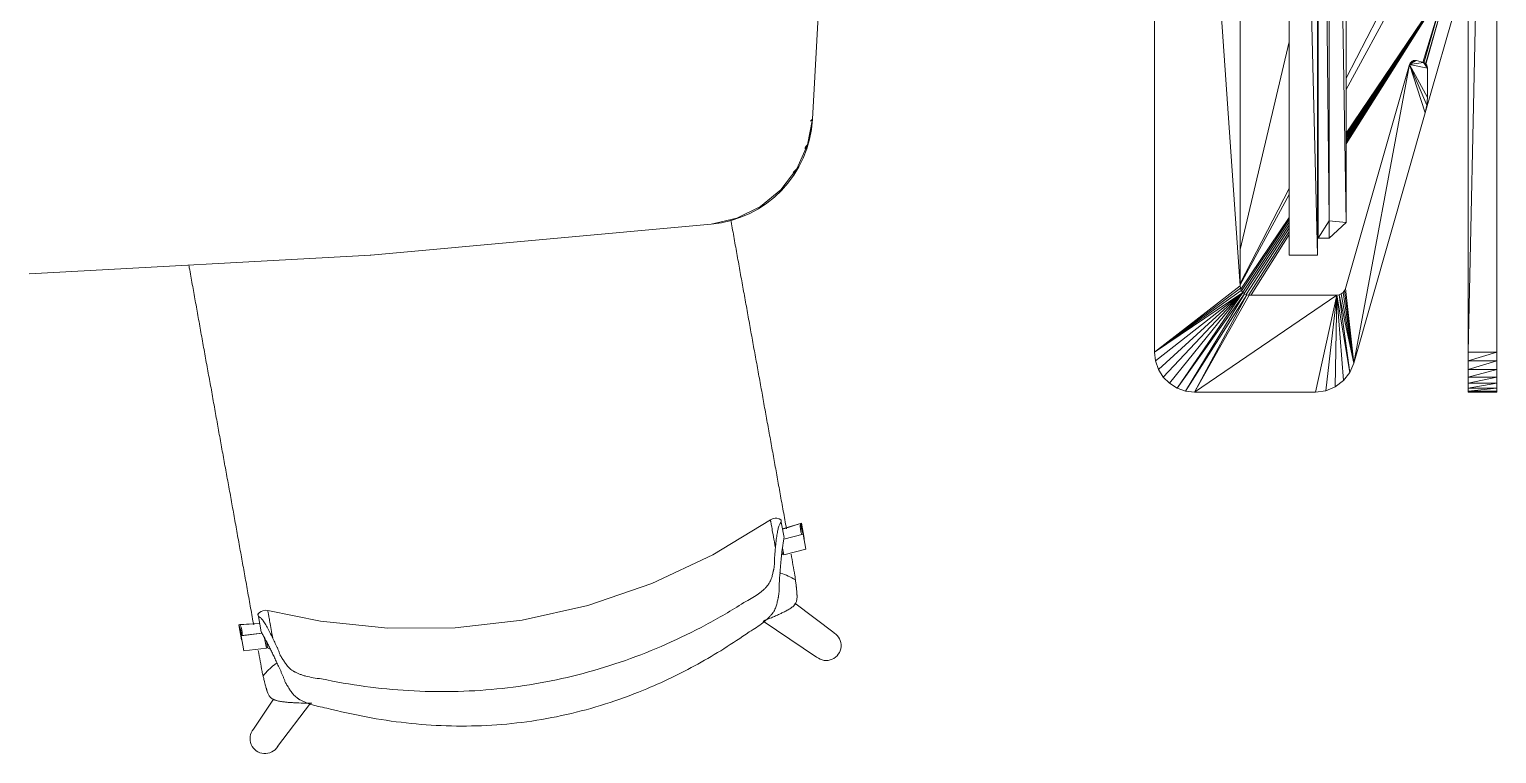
# Model space of a CAD drawing. Header units: millimetres. Extents: x 90978 to 295199, y -4084 to 97293.
# Drawn here: x 170681 to 171967, y 23430 to 24065 of the extents above; entities that cross this region are included whole.
import ezdxf

# ---------------------------------------------------------------- set-up
doc = ezdxf.new("R2010")
doc.units = ezdxf.units.MM
doc.header["$MEASUREMENT"] = 0
doc.layers.get('0').update_dxf_attribs({"linetype": 'CONTINUOUS'})
for name, color, linetype, lineweight in [('A-DETL-THIN', 8, 'CONTINUOUS', 9), ('G-IMPT', 8, 'CONTINUOUS', 9), ('I-FURN', 8, 'CONTINUOUS', 9)]:
    doc.layers.add(name, color=color, linetype=linetype, lineweight=lineweight)

# ---------------------------------------------------------------- blocks, each defined once
blk = doc.blocks.new('Synergy Type 3 - Desk Type 3_dwg_Family - 580997-310579-_3D_-768211-Level 0')
at = {"layer": 'G-IMPT'}
for p, q in [((-755.6, 840.8), (-739.2, 541.4)), ((-739.2, 541.4), (-739.2, 542.1)), ((-711.9, 242.9), (-739.2, 541.4)), ((-706.7, 220.4), (-711.9, 242.9)), ((-696.5, 199.7), (-706.7, 220.4)), ((-681.9, 181.8), (-696.5, 199.7)), ((-694.9, 198), (-696.5, 199.7)), ((-663.6, 167.8), (-681.9, 181.8)), ((-663.6, 167.8), (-666.8, 171)), ((-642.5, 158.4), (-663.6, 167.8)), ((-642.5, 158.4), (-645.7, 160.9)), ((-642.5, 158.4), (-644.5, 160.3)), ((-642.5, 158.4), (-643.8, 160.1)), ((-642.5, 158.4), (-619.8, 154.1)), ((-619.8, 154.1), (-621.7, 155.9)), ((-619.8, 154.1), (-435.6, 143.9))]:
    blk.add_line(p, q, dxfattribs=at)
blk = doc.blocks.new('Synergy Type 3 - Desk Type 3_dwg_Family - 607669-310583-_3D_-768213-Level 0')
at = {"layer": 'G-IMPT'}
for p, q in [((-532.4, -394.7), (-572.8, -383.2)), ((-532.4, -394.7), (-572.5, -383)), ((-531.9, -392.8), (-570.8, -381.7))]:
    blk.add_line(p, q, dxfattribs=at)
blk = doc.blocks.new('Synergy Type 3 - Desk Type 3_dwg_Family - 609077-310585-_3D_-768214-Level 0')
at = {"layer": 'G-IMPT'}
blk.add_line((-502.5, -415.1), (-614.5, -383.1), dxfattribs=at)
blk = doc.blocks.new('Synergy Type 3 - Desk Type 3_dwg_Family - 641585-310597-_3D_-768220-Level 0')
at = {"layer": 'G-IMPT'}
for p, q in [((240.9, -263.7), (-739.1, -263.7)), ((-739.1, -263.7), (-739.1, -288.7)), ((240.9, -263.7), (-739.1, -288.7)), ((-739.1, -288.7), (240.9, -288.7)), ((-289.1, -288.7), (-724.1, -288.7)), ((-210.8, -288.7), (-724.1, -288.7)), ((-724.1, -289.3), (-724.1, -288.7)), ((-724.1, -289.3), (225.9, -288.7)), ((-724.1, -298.7), (-724.1, -289.3)), ((-709.1, -298.7), (-724.1, -289.3)), ((225.9, -289.3), (-724.1, -289.3)), ((225.9, -289.3), (-709.1, -298.7)), ((-710.5, -313.7), (-724.1, -298.7)), ((-709.1, -298.7), (-724.1, -298.7)), ((210.9, -298.7), (-710.5, -313.7)), ((-710.5, -313.7), (-709.1, -298.7)), ((210.9, -298.7), (-709.1, -298.7)), ((-482.1, -313.7), (-710.5, -313.7))]:
    blk.add_line(p, q, dxfattribs=at)
blk = doc.blocks.new('Synergy Type 3 - Desk Type 3_dwg_Family - 678409-310601-_3D_-768222-Level 0')
at = {"layer": 'G-IMPT'}
for p, q in [((-845.9, -153.3), (-851.4, -158.9)), ((-839.2, -149.2), (-845.9, -153.3)), ((-845.9, -153.3), (-771.7, -223.1)), ((-831.8, -146.6), (-839.2, -149.2)), ((-839.2, -149.2), (-771.7, -223.1)), ((-824.1, -145.7), (-831.8, -146.6)), ((-831.8, -146.6), (-771.7, -223.1)), ((325.9, -145.7), (-824.1, -145.7)), ((-824.1, -145.7), (-771.7, -223.1)), ((-824.1, -145.7), (-770.1, -221.8)), ((-824.1, -145.7), (-768.1, -221)), ((-824.1, -145.7), (-766.1, -220.7)), ((325.9, -145.7), (-766.1, -220.7)), ((-855.6, -165.5), (-858.2, -172.9)), ((-851.4, -158.9), (-855.6, -165.5)), ((-855.6, -165.5), (-773, -224.7)), ((-855.6, -165.5), (-771.7, -223.1)), ((-851.4, -158.9), (-771.7, -223.1)), ((-858.2, -172.9), (-859.1, -180.7)), ((-858.2, -172.9), (-773.8, -226.6)), ((-858.2, -172.9), (-773, -224.7)), ((-859.1, -180.7), (-859.1, -286.9)), ((-859.1, -180.7), (-774.1, -305.5)), ((-859.1, -180.7), (-773.8, -226.6)), ((-859.1, -180.7), (-774.1, -228.7)), ((-773.8, -226.6), (-774.1, -228.7)), ((-774.1, -305.5), (-774.1, -228.7)), ((-773.8, -226.6), (-773, -224.7)), ((-773.8, -226.7), (-773.8, -226.6)), ((-773, -224.7), (-771.7, -223.1)), ((-771.7, -223.1), (-770.1, -221.8)), ((-770.1, -221.8), (-768.1, -221)), ((-768.1, -221), (-766.1, -220.7)), ((-766.1, -220.7), (267.9, -220.7)), ((-857.9, -295.8), (-859.1, -286.9)), ((-774.1, -305.5), (-859.1, -286.9)), ((-854.5, -304.2), (-857.9, -295.8)), ((-774.1, -305.5), (-857.9, -295.8)), ((-849, -311.4), (-854.5, -304.2)), ((-774.1, -305.5), (-854.5, -304.2)), ((-774.1, -305.5), (-849, -311.4)), ((-774.1, -305.5), (-842, -316.9)), ((-773.8, -307.6), (-842, -316.9)), ((-773.8, -307.6), (-833.7, -320.5)), ((-773.8, -307.6), (-774.1, -305.5)), ((-773, -309.5), (-773.8, -307.6)), ((-849, -311.4), (-842, -316.9)), ((-842, -316.9), (-833.7, -320.5)), ((-773, -309.5), (-833.7, -320.5)), ((-771.8, -311.1), (-833.7, -320.5)), ((-770.1, -312.4), (-833.7, -320.5)), ((-768.3, -313.2), (-833.7, -320.5)), ((-614.5, -383.1), (-833.7, -320.5)), ((-572.1, -369.2), (-833.7, -320.5)), ((-771.8, -311.1), (-773, -309.5)), ((-770.1, -312.4), (-771.8, -311.1)), ((-770.1, -312.4), (-768.3, -313.2)), ((-572.1, -369.2), (-768.3, -313.2)), ((-614.5, -383.1), (-572.1, -369.2)), ((-607.7, -384.6), (-572.1, -369.2)), ((-600.8, -385), (-572.1, -369.2)), ((-575.2, -385), (-572.1, -369.2)), ((-570.9, -369.8), (-572.1, -369.2)), ((-570.4, -381.4), (-572.1, -369.2)), ((-568.6, -375.4), (-572.1, -369.2)), ((-569.9, -370.6), (-570.9, -369.8)), ((-569.9, -370.6), (-570.9, -369.8)), ((-568.5, -374.1), (-570.9, -369.8)), ((-568.6, -375.4), (-570.9, -369.8)), ((-568.5, -374.1), (-570.9, -369.8)), ((-568.6, -372.8), (-570.9, -369.8)), ((-568.6, -372.8), (-570.9, -369.8)), ((-569.9, -370.6), (-570.9, -369.8)), ((-569.1, -371.6), (-569.9, -370.6)), ((-569.1, -371.6), (-569.9, -370.6)), ((-568.6, -372.8), (-569.9, -370.6)), ((-568.6, -372.8), (-569.9, -370.6)), ((-569.1, -371.6), (-569.9, -370.6)), ((-568.6, -372.8), (-569.1, -371.6)), ((-568.6, -372.8), (-569.1, -371.6)), ((-568.6, -372.8), (-569.1, -371.6)), ((-568.5, -374.1), (-568.6, -372.8)), ((-568.5, -374.1), (-568.6, -372.8)), ((-568.5, -374.1), (-568.6, -372.8)), ((-607.7, -384.6), (-614.5, -383.1)), ((-607.7, -384.6), (-600.8, -385)), ((-600.8, -385), (-575.2, -385)), ((-570.4, -381.4), (-575.2, -385)), ((-573.9, -384.9), (-575.2, -385)), ((-573.9, -384.9), (-575.2, -385)), ((-573.9, -384.9), (-575.2, -385)), ((-570.4, -381.4), (-573.9, -384.9)), ((-570.4, -381.4), (-573.9, -384.9)), ((-572.7, -384.4), (-573.9, -384.9)), ((-572.7, -384.4), (-573.9, -384.9)), ((-572.7, -384.4), (-573.9, -384.9)), ((-570.4, -381.4), (-572.7, -384.4)), ((-570.4, -381.4), (-572.7, -384.4)), ((-570.9, -382.6), (-572.7, -384.4)), ((-570.9, -382.6), (-572.7, -384.4)), ((-571.7, -383.6), (-572.7, -384.4)), ((-571.7, -383.6), (-572.7, -384.4)), ((-571.7, -383.6), (-572.7, -384.4)), ((-570.9, -382.6), (-571.7, -383.6)), ((-570.9, -382.6), (-571.7, -383.6)), ((-570.9, -382.6), (-571.7, -383.6)), ((-570.9, -382.6), (-570.4, -381.4)), ((-570.4, -381.4), (-570.9, -382.6)), ((-570.9, -382.6), (-570.4, -381.4)), ((-570.4, -381.4), (-568.6, -375.4)), ((-568.5, -374.1), (-568.6, -375.4)), ((-568.6, -375.4), (-568.5, -374.1)), ((-568.5, -374.1), (-568.6, -375.4))]:
    blk.add_line(p, q, dxfattribs=at)
blk = doc.blocks.new('Synergy Type 3 - Desk Type 3_dwg_Family - 680513-310603-_3D_-768223-Level 0')
at = {"layer": 'G-IMPT'}
for p, q in [((-718.3, -263.7), (-773.8, -228.3)), ((-720.9, -263.7), (-773.8, -230.4)), ((-715.5, -263.7), (-773.6, -226.2)), ((-712.8, -263.7), (-772.8, -224.4)), ((-710.2, -263.7), (-771.6, -223)), ((-708, -263.7), (-770.3, -222)), ((-706.2, -263.7), (-768.9, -221.3)), ((-686, -263.7), (-765.1, -220.7)), ((-680.6, -263.7), (-763.9, -220.7)), ((-552.3, -263.7), (-734.1, -220.7)), ((-502.1, -401.7), (-641.6, -313.7)), ((-502.1, -401.7), (-640, -313.7)), ((-502.1, -401.7), (-638.2, -313.7)), ((-502.1, -401.7), (-636.4, -313.7)), ((-502.1, -401.7), (-634.8, -313.7)), ((-502.1, -401.7), (-633.4, -313.7)), ((-502.1, -401.7), (-632.2, -313.7)), ((-502.1, -363.7), (-594, -313.7)), ((-487.1, -363.7), (-583.9, -313.7)), ((-502.1, -401.7), (-570.3, -381.1))]:
    blk.add_line(p, q, dxfattribs=at)
blk = doc.blocks.new('Synergy Type 3 - Desk Type 3_dwg_Family - 687609-310611-_3D_-768227-Level 0')
at = {"layer": 'G-IMPT'}
for p, q in [((-859.1, -445.7), (-859.1, -420.7)), ((-858.2, -420.7), (-859.1, -420.7)), ((-858.2, -445.7), (-859.1, -420.7)), ((-855.6, -420.7), (-858.2, -420.7)), ((-858.2, -445.7), (-858.2, -420.7)), ((-855.6, -445.7), (-858.2, -420.7)), ((-855.6, -420.7), (-851.4, -420.7)), ((-855.6, -445.7), (-855.6, -420.7)), ((-851.4, -445.7), (-855.6, -420.7)), ((-845.9, -420.7), (-851.4, -420.7)), ((-851.4, -445.7), (-851.4, -420.7)), ((-845.9, -445.7), (-851.4, -420.7)), ((-839.2, -420.7), (-845.9, -420.7)), ((-839.2, -445.7), (-845.9, -420.7)), ((-845.9, -445.7), (-845.9, -420.7)), ((-839.2, -420.7), (-831.8, -420.7)), ((-831.8, -445.7), (-839.2, -420.7)), ((-839.2, -445.7), (-839.2, -420.7)), ((-831.8, -420.7), (-824.1, -420.7)), ((-831.8, -445.7), (-831.8, -420.7)), ((-824.1, -445.7), (-831.8, -420.7)), ((325.9, -420.7), (-824.1, -420.7)), ((-824.1, -445.7), (-824.1, -420.7)), ((325.9, -445.7), (-824.1, -420.7)), ((-859.1, -445.7), (-858.2, -445.7)), ((-858.2, -445.7), (-855.6, -445.7)), ((-855.6, -445.7), (-851.4, -445.7)), ((-851.4, -445.7), (-845.9, -445.7)), ((-839.2, -445.7), (-845.9, -445.7)), ((-831.8, -445.7), (-839.2, -445.7)), ((-831.8, -445.7), (-824.1, -445.7)), ((-824.1, -445.7), (325.9, -445.7))]:
    blk.add_line(p, q, dxfattribs=at)

msp = doc.modelspace()

# ---------------------------------------------------------------- linework, layer by layer
at = {"layer": 'A-DETL-THIN'}
for p, q in [((171367.5, 23986.2), (171375.3, 24130)), ((170980.2, 23866.9), (171278.7, 23894.2)), ((170680.8, 23850.5), (170980.2, 23866.9))]:
    msp.add_line(p, q, dxfattribs=at)
msp.add_arc((171269.9, 23991.5), 97.7, 275.1529, 356.901, dxfattribs=at)
at = {"layer": 'I-FURN'}
for p, q in [((171330.5, 23635.1), (171280, 23604.4)), ((171332.5, 23636), (171330.5, 23635.1)), ((171334.7, 23636.4), (171332.5, 23636)), ((171336.2, 23636.4), (171334.7, 23636.4)), ((171338.1, 23636), (171336.2, 23636.4)), ((171339.8, 23635.2), (171338.1, 23636)), ((171340.1, 23633.1), (171342.6, 23619.7)), ((171356.9, 23631.9), (171341.2, 23627.1)), ((171357.8, 23632.1), (171341.3, 23627)), ((171342.3, 23618.2), (171359.2, 23622.5)), ((171360.2, 23619), (171357.8, 23632.1)), ((171359.2, 23622.5), (171361.6, 23609.3)), ((171341.3, 23604.3), (171340.7, 23607.2)), ((171342.2, 23604.5), (171341.2, 23610.3)), ((171361.6, 23609.3), (171342.2, 23604.5)), ((171280, 23604.4), (171226.5, 23579.3)), ((171226.5, 23579.3), (171170.6, 23560.1)), ((170884.1, 23554.8), (170885.5, 23555.4)), ((170885.5, 23555.4), (170887.7, 23555.8)), ((170887.7, 23555.8), (170889.9, 23555.6)), ((170936.2, 23546.2), (170889.9, 23555.6)), ((171170.6, 23560.1), (171112.9, 23547.1)), ((171386.3, 23536.1), (171352.1, 23562)), ((170882.7, 23544.1), (170864.5, 23543.1)), ((170864.5, 23543.1), (170866.8, 23529.9)), ((170882.7, 23544.3), (170865.4, 23543.2)), ((170881.2, 23552.4), (170882.5, 23553.8)), ((170881.6, 23550.4), (170884, 23537)), ((170882.5, 23553.8), (170884.1, 23554.8)), ((170995, 23540.1), (170936.2, 23546.2)), ((171112.9, 23547.1), (171054.2, 23540.4)), ((171324.1, 23546.4), (171371.1, 23514.8)), ((170866.5, 23533.5), (170884.8, 23535.6)), ((170868.9, 23520.4), (170866.5, 23533.5)), ((170867.4, 23533.7), (170884.7, 23535.7)), ((170887.1, 23531.3), (170888.7, 23522.6)), ((171054.2, 23540.4), (170995, 23540.1)), ((170888.7, 23522.6), (170868.9, 23520.4)), ((170888.6, 23528.6), (170889.6, 23522.8)), ((170895, 23477.9), (170877.3, 23451.6)), ((170898.5, 23436.4), (170927.3, 23474.3))]:
    msp.add_line(p, q, dxfattribs=at)
for centre, start, end in [((171379.4, 23524.9), 230.6436, 58.2599), ((170887.4, 23443.3), 140.6202, 328.2364)]:
    msp.add_arc(centre, 13.1, start, end, dxfattribs=at)
for centre, start_param, end_param in [((171374, 23629.5), 5.960696, 6.540192), ((171375, 23629.7), 5.960696, 6.540192), ((171377.3, 23616.6), 5.960696, 6.044337), ((170849.2, 23534.8), 2.884586, 3.464082), ((170850.1, 23535), 2.884586, 3.464082), ((170851.6, 23521.7), 3.380441, 3.464082)]:
    msp.add_ellipse(centre, major_axis=(-17.1, -3.1), ratio=0.978487, start_param=start_param, end_param=end_param, dxfattribs=at)
for points, knots in [([(171295.8, 23898.1), (171295.9, 23897.5), (171296.4, 23894.5), (171297.4, 23889), (171298.8, 23881.5), (171300.1, 23874), (171301.9, 23864.1), (171304.1, 23851.8), (171306.3, 23839.6), (171308.1, 23829.7), (171309.5, 23822.2), (171310.8, 23814.7), (171312.6, 23804.7), (171314.8, 23792.4), (171317.5, 23777.7), (171320.2, 23762.8), (171322.9, 23747.9), (171325.5, 23733.2), (171327.7, 23721), (171329.5, 23711.1), (171330.9, 23703.6), (171332.2, 23696.2), (171334, 23686.4), (171336.1, 23674.4), (171338.3, 23662.2), (171340.1, 23652.3), (171341.5, 23644.6), (171342.9, 23637), (171343.9, 23631.2), (171344.5, 23628), (171344.6, 23627.3)], [-0.7541885, -0.7541885, -0.7541885, -0.7541885, -0.75, -0.7321429, -0.7142857, -0.6964286, -0.6785714, -0.6428571, -0.6071429, -0.5892857, -0.5714286, -0.5535714, -0.5357143, -0.5, -0.4642857, -0.4285714, -0.3928571, -0.3571429, -0.3214286, -0.3035714, -0.2857143, -0.2678571, -0.25, -0.2142857, -0.1785714, -0.1607143, -0.1428571, -0.125, -0.1071429, -0.1022726, -0.1022726, -0.1022726, -0.1022726]), ([(170877.5, 23543.1), (170877.4, 23543.6), (170876.4, 23549), (170874.5, 23559.6), (170871.8, 23574.8), (170869.1, 23589.6), (170866.9, 23601.9), (170865.1, 23611.8), (170863.7, 23619.4), (170862.4, 23626.9), (170860.6, 23636.9), (170858.4, 23649.1), (170856.2, 23661.4), (170854.4, 23671.2), (170853, 23678.7), (170851.7, 23686.1), (170849.9, 23695.9), (170847.7, 23708), (170845.5, 23720.2), (170843.8, 23730.1), (170842.4, 23737.6), (170841.1, 23745.1), (170839.3, 23755.1), (170837, 23767.4), (170834.3, 23782.3), (170831.6, 23797.4), (170828.9, 23812.4), (170826.3, 23827), (170823.7, 23841.4), (170821.8, 23851.8), (170820.8, 23857.4), (170820.7, 23858.1)], [-0.896036, -0.896036, -0.896036, -0.896036, -0.8928571, -0.8571429, -0.8214286, -0.7857143, -0.75, -0.7321429, -0.7142857, -0.6964286, -0.6785714, -0.6428571, -0.6071429, -0.5892857, -0.5714286, -0.5535714, -0.5357143, -0.5, -0.4642857, -0.4464286, -0.4285714, -0.4107143, -0.3928571, -0.3571429, -0.3214286, -0.2857143, -0.25, -0.2142857, -0.1785714, -0.1428571, -0.1373283, -0.1373283, -0.1373283, -0.1373283]), ([(171330.5, 23635.1), (171330.5, 23635.1), (171330.6, 23635), (171330.6, 23634.4), (171330.8, 23633.6), (171331.2, 23631.6), (171331.9, 23627.8), (171333.1, 23620.7), (171334.3, 23614.2), (171335, 23610.5)], [0.3374293, 0.3374293, 0.3374293, 0.3374293, 0.3888889, 0.4444444, 0.5138889, 0.5833333, 0.7222222, 0.8611111, 1, 1, 1, 1]), ([(171340.1, 23633.1), (171340, 23633.7), (171339.9, 23634.5), (171339.8, 23635.1), (171339.8, 23635.2), (171339.9, 23634.6), (171340, 23633.9), (171340.1, 23633.5)], [0, 0, 0, 0, 0.125, 0.25, 0.375, 0.5, 0.5828112, 0.5828112, 0.5828112, 0.5828112]), ([(171307.3, 23562.5), (171309.6, 23563.7), (171313.9, 23566), (171318.5, 23568.9), (171321.7, 23571.3), (171323.9, 23573.2), (171325.5, 23574.7), (171326.6, 23575.8), (171327.1, 23576.4), (171327.5, 23576.9), (171327.9, 23577.3), (171328.4, 23577.9), (171329.2, 23579), (171330.1, 23580.6), (171331, 23582.5), (171331.7, 23584.4), (171332.2, 23586.2), (171332.6, 23587.9), (171332.9, 23589.3), (171333.1, 23590.2), (171333.2, 23590.7), (171333.3, 23591.1), (171333.4, 23591.5), (171333.6, 23591.9), (171333.7, 23592.7), (171333.9, 23593.8), (171334, 23595), (171334, 23596.5), (171334, 23598), (171334, 23599.5), (171334.1, 23600.7), (171334.2, 23602), (171334.3, 23603.6), (171334.6, 23606.5), (171334.8, 23608.9), (171335, 23610.5)], [0, 0, 0, 0, 0.0625, 0.125, 0.15625, 0.1875, 0.21875, 0.234375, 0.242188, 0.25, 0.257812, 0.265625, 0.28125, 0.3125, 0.34375, 0.375, 0.40625, 0.4375, 0.46875, 0.484375, 0.492188, 0.5, 0.507812, 0.515625, 0.53125, 0.5625, 0.59375, 0.625, 0.6875, 0.71875, 0.75, 0.78125, 0.8125, 0.875, 1, 1, 1, 1]), ([(171341.4, 23612.3), (171341.1, 23610.3), (171340.6, 23606.9), (171340.1, 23601.7), (171339.7, 23597.5), (171339.3, 23593.1), (171339, 23588.5), (171338.6, 23584.3), (171338.4, 23580.9), (171338.2, 23578.7), (171338.1, 23576.9), (171338.1, 23575.2), (171338.1, 23573.5), (171338.1, 23571.7), (171338, 23570.3), (171337.8, 23569.1), (171337.7, 23568.2), (171337.6, 23567.7), (171337.5, 23567.3), (171337.4, 23566.9), (171337.3, 23566.3), (171337.1, 23565.4), (171336.8, 23564), (171336.4, 23562.2), (171336, 23560.4), (171335.4, 23558.6), (171334.6, 23556.7), (171333.7, 23555.1), (171332.9, 23553.9), (171332.5, 23553.3), (171332.1, 23552.8), (171331.7, 23552.3), (171331.1, 23551.6), (171330.1, 23550.5), (171328.5, 23548.8), (171326.4, 23546.8), (171323.2, 23544.2), (171318.6, 23540.8), (171314.3, 23538.2), (171311.9, 23536.9)], [0, 0, 0, 0, 0.142857, 0.214286, 0.285714, 0.357143, 0.428571, 0.5, 0.535714, 0.571429, 0.589286, 0.607143, 0.642857, 0.660714, 0.678571, 0.696429, 0.705357, 0.709821, 0.714286, 0.71875, 0.723214, 0.732143, 0.75, 0.767857, 0.785714, 0.803571, 0.821429, 0.839286, 0.848214, 0.852679, 0.857143, 0.861607, 0.866071, 0.875, 0.892857, 0.910714, 0.928571, 0.964286, 1, 1, 1, 1]), ([(171352.5, 23582.6), (171352.6, 23581.5), (171352.8, 23579.8), (171353.1, 23577.9), (171353.2, 23576.8), (171353.3, 23576), (171353.4, 23575.2), (171353.5, 23574.2), (171353.6, 23573), (171353.7, 23571.7), (171353.8, 23570.8), (171353.8, 23570.3), (171353.8, 23569.9), (171353.8, 23569.5), (171353.9, 23569), (171353.9, 23568.1), (171353.9, 23566.9), (171353.8, 23565.5), (171353.6, 23564.2), (171353.2, 23562.9), (171352.5, 23561.6), (171351.7, 23560.5), (171351, 23559.7), (171350.4, 23559.2), (171349.8, 23558.7), (171348.9, 23558), (171347.7, 23557.2), (171346.2, 23556.3), (171344.5, 23555.4), (171342.9, 23554.5), (171341.4, 23553.8), (171340, 23553.1), (171338.4, 23552.4), (171336.7, 23551.6), (171334.4, 23550.6), (171330.2, 23548.8), (171326.6, 23547.3), (171324.4, 23546.4)], [0, 0, 0, 0, 0.0625, 0.09375, 0.109375, 0.125, 0.140625, 0.15625, 0.1875, 0.21875, 0.234375, 0.242188, 0.25, 0.257812, 0.265625, 0.28125, 0.3125, 0.34375, 0.375, 0.40625, 0.4375, 0.46875, 0.484375, 0.5, 0.515625, 0.53125, 0.5625, 0.59375, 0.625, 0.65625, 0.6875, 0.71875, 0.75, 0.78125, 0.8125, 0.875, 1, 1, 1, 1]), ([(171352.5, 23582.6), (171350.4, 23583.8), (171346.1, 23585.9), (171341.5, 23587.7), (171339, 23588.4), (171338.6, 23588.5)], [0, 0, 0, 0, 0.02777778, 0.05555556, 0.06066679, 0.06066679, 0.06066679, 0.06066679]), ([(170937, 23495.7), (170949.6, 23493), (170975, 23488.7), (171026.2, 23483.6), (171090.8, 23484.8), (171167, 23498.5), (171227.9, 23520), (171274.2, 23542.6), (171296.4, 23555.6), (171307.3, 23562.5)], [-1, -1, -1, -1, -0.9, -0.8, -0.6, -0.4, -0.2, -0.1, 0, 0, 0, 0]), ([(170881.5, 23550.8), (170881.4, 23551.1), (170881.3, 23551.9), (170881.2, 23552.5), (170881.2, 23552.4), (170881.3, 23551.8), (170881.5, 23551), (170881.6, 23550.4)], [0.4162183, 0.4162183, 0.4162183, 0.4162183, 0.5, 0.625, 0.75, 0.875, 1, 1, 1, 1]), ([(170894.3, 23531.1), (170893.8, 23534), (170892.8, 23539.3), (170891.7, 23545.6), (170890.8, 23550.3), (170890.4, 23552.9), (170890.1, 23554.3), (170890, 23554.8), (170890, 23555)], [0, 0, 0, 0, 0.1111111, 0.2222222, 0.3333333, 0.4444444, 0.5, 0.5555556, 0.5555556, 0.5555556, 0.5555556]), ([(170941.6, 23470.1), (170939, 23470.5), (170934, 23471.5), (170928.5, 23473), (170924.6, 23474.4), (170921.9, 23475.5), (170919.8, 23476.5), (170918.5, 23477.2), (170917.7, 23477.6), (170917.2, 23477.9), (170916.7, 23478.3), (170916, 23478.7), (170914.9, 23479.5), (170913.5, 23480.7), (170912.1, 23482.2), (170910.8, 23483.7), (170909.8, 23485.3), (170908.8, 23486.8), (170908.1, 23488), (170907.6, 23488.8), (170907.3, 23489.3), (170907.1, 23489.6), (170906.8, 23490), (170906.5, 23490.4), (170906.1, 23491.2), (170905.5, 23492.3), (170904.9, 23493.5), (170904.3, 23495.2), (170903.7, 23496.8), (170903.1, 23498.4), (170902.6, 23499.6), (170902, 23500.8), (170901.3, 23502.4), (170900, 23505.2), (170898.2, 23509), (170896.3, 23513.2), (170894.4, 23517.2), (170892.6, 23521), (170890.8, 23524.5), (170889.2, 23527.7), (170888.1, 23529.5), (170887.6, 23530.4)], [0, 0, 0, 0, 0.035714, 0.071429, 0.089286, 0.107143, 0.125, 0.133929, 0.138393, 0.142857, 0.147321, 0.151786, 0.160714, 0.178571, 0.196429, 0.214286, 0.232143, 0.25, 0.267857, 0.276786, 0.28125, 0.285714, 0.290179, 0.294643, 0.303571, 0.321429, 0.339286, 0.357143, 0.392857, 0.410714, 0.428571, 0.446429, 0.464286, 0.5, 0.571429, 0.642857, 0.714286, 0.785714, 0.857143, 0.928571, 1, 1, 1, 1]), ([(170894.3, 23531.1), (170895, 23529.6), (170896.1, 23527.4), (170897.3, 23524.8), (170898, 23523.3), (170898.6, 23522.2), (170899, 23521.1), (170899.6, 23519.6), (170900.1, 23518.3), (170900.6, 23516.8), (170901.1, 23515.8), (170901.7, 23514.8), (170902.1, 23514.1), (170902.4, 23513.7), (170902.6, 23513.4), (170902.8, 23513.1), (170903.1, 23512.6), (170903.7, 23511.8), (170904.4, 23510.7), (170905.4, 23509.2), (170906.5, 23507.7), (170907.8, 23506.2), (170909.3, 23504.7), (170910.7, 23503.5), (170911.8, 23502.8), (170912.5, 23502.4), (170913, 23502.1), (170913.6, 23501.8), (170914.3, 23501.4), (170915.7, 23500.8), (170917.7, 23499.9), (170920.4, 23498.9), (170924.2, 23497.8), (170929.6, 23496.6), (170934.4, 23496), (170937, 23495.7)], [0, 0, 0, 0, 0.125, 0.1875, 0.21875, 0.25, 0.28125, 0.3125, 0.375, 0.40625, 0.4375, 0.46875, 0.484375, 0.492188, 0.5, 0.507812, 0.515625, 0.53125, 0.5625, 0.59375, 0.625, 0.65625, 0.6875, 0.71875, 0.734375, 0.742188, 0.75, 0.757812, 0.765625, 0.78125, 0.8125, 0.84375, 0.875, 0.9375, 1, 1, 1, 1]), ([(171311.9, 23536.9), (171297.4, 23526.6), (171267.5, 23507.9), (171214.2, 23482.2), (171152.2, 23462.4), (171081.9, 23452.9), (171022.7, 23454.9), (170976.1, 23461.9), (170953.1, 23467.1), (170941.6, 23470.1)], [-1, -1, -1, -1, -0.863636, -0.727273, -0.545455, -0.363636, -0.181818, -0.090909, 0, 0, 0, 0]), ([(170889.6, 23522.9), (170890, 23522.7), (170890.8, 23522.3), (170891.7, 23521.8), (170892.2, 23521.6)], [-0.8810546, -0.8810546, -0.8810546, -0.8810546, -0.6666667, -0.4718724, -0.4718724, -0.4718724, -0.4718724]), ([(170898.1, 23509.8), (170897.3, 23509.2), (170894.7, 23507.4), (170890.6, 23503.7), (170887.3, 23500.3), (170885.8, 23498.4)], [0.93252965, 0.93252965, 0.93252965, 0.93252965, 0.94444444, 0.97222222, 1, 1, 1, 1]), ([(170924.7, 23474.3), (170922.3, 23474.4), (170918.5, 23474.5), (170913.9, 23474.7), (170911.4, 23474.9), (170909.5, 23475), (170907.8, 23475.1), (170906.2, 23475.3), (170904.5, 23475.5), (170902.7, 23475.7), (170900.9, 23475.9), (170899.1, 23476.3), (170897.7, 23476.6), (170896.7, 23476.9), (170895.9, 23477.2), (170895.2, 23477.5), (170894.2, 23478), (170893.1, 23478.7), (170892, 23479.7), (170891.1, 23480.8), (170890.5, 23481.9), (170889.9, 23483.2), (170889.5, 23484.4), (170889.2, 23485.2), (170889.1, 23485.7), (170888.9, 23486.1), (170888.8, 23486.4), (170888.7, 23486.9), (170888.4, 23487.8), (170888.1, 23489), (170887.8, 23490.2), (170887.5, 23491.2), (170887.3, 23491.9), (170887.1, 23492.7), (170886.9, 23493.8), (170886.4, 23495.7), (170886, 23497.3), (170885.8, 23498.4)], [0, 0, 0, 0, 0.125, 0.1875, 0.21875, 0.25, 0.28125, 0.3125, 0.34375, 0.375, 0.40625, 0.4375, 0.46875, 0.484375, 0.5, 0.515625, 0.53125, 0.5625, 0.59375, 0.625, 0.65625, 0.6875, 0.71875, 0.734375, 0.742188, 0.75, 0.757812, 0.765625, 0.78125, 0.8125, 0.84375, 0.859375, 0.875, 0.890625, 0.90625, 0.9375, 1, 1, 1, 1])]:
    msp.add_open_spline(points, degree=3, knots=knots, dxfattribs=at)
for points in [[(171335, 23610.5), (171335.1, 23612.6), (171335.5, 23616.6), (171336.3, 23621.8), (171337, 23626.2), (171337.9, 23629.6), (171339, 23632), (171339.8, 23632.9), (171340.1, 23633.1)], [(171342.6, 23619.7), (171342.4, 23618.6), (171342, 23616.2), (171341.6, 23613.6), (171341.4, 23612.3)], [(171348.6, 23605.1), (171349.8, 23598.6), (171350.9, 23592.4), (171352, 23586.4)], [(171352, 23586.4), (171352.1, 23585.7), (171352.3, 23584.5), (171352.4, 23583.2), (171352.5, 23582.6)], [(170881.6, 23550.4), (170882, 23550.3), (170883, 23549.8), (170884.9, 23547.9), (170886.9, 23545), (170889.2, 23541.1), (170891.7, 23536.5), (170893.4, 23533), (170894.3, 23531.1)], [(170887.6, 23530.4), (170887, 23531.6), (170885.7, 23533.9), (170884.5, 23536), (170884, 23537)], [(170884.9, 23502.1), (170883.8, 23508.1), (170882.7, 23514.3), (170881.5, 23520.7)], [(170885.8, 23498.4), (170885.6, 23499), (170885.3, 23500.2), (170885, 23501.5), (170884.9, 23502.1)], [(170928.4, 23474.3), (170927.1, 23474.3), (170925.9, 23474.3), (170924.7, 23474.3)], [(170924.7, 23474.3), (170925.9, 23474.3), (170927.2, 23474.3), (170928.4, 23474.3)]]:
    msp.add_open_spline(points, degree=3, dxfattribs=at)

# ---------------------------------------------------------------- block references
at = {"rotation": 90.00000000000007}
for name in ['Synergy Type 3 - Desk Type 3_dwg_Family - 609077-310585-_3D_-768214-Level 0', 'Synergy Type 3 - Desk Type 3_dwg_Family - 609077-310585-_3D_-768214-Level 0', 'Synergy Type 3 - Desk Type 3_dwg_Family - 678409-310601-_3D_-768222-Level 0', 'Synergy Type 3 - Desk Type 3_dwg_Family - 678409-310601-_3D_-768222-Level 0', 'Synergy Type 3 - Desk Type 3_dwg_Family - 687609-310611-_3D_-768227-Level 0', 'Synergy Type 3 - Desk Type 3_dwg_Family - 687609-310611-_3D_-768227-Level 0', 'Synergy Type 3 - Desk Type 3_dwg_Family - 607669-310583-_3D_-768213-Level 0', 'Synergy Type 3 - Desk Type 3_dwg_Family - 607669-310583-_3D_-768213-Level 0', 'Synergy Type 3 - Desk Type 3_dwg_Family - 680513-310603-_3D_-768223-Level 0', 'Synergy Type 3 - Desk Type 3_dwg_Family - 680513-310603-_3D_-768223-Level 0', 'Synergy Type 3 - Desk Type 3_dwg_Family - 580997-310579-_3D_-768211-Level 0', 'Synergy Type 3 - Desk Type 3_dwg_Family - 580997-310579-_3D_-768211-Level 0', 'Synergy Type 3 - Desk Type 3_dwg_Family - 641585-310597-_3D_-768220-Level 0', 'Synergy Type 3 - Desk Type 3_dwg_Family - 641585-310597-_3D_-768220-Level 0']:
    msp.add_blockref(name, (171521.6, 24606.1), dxfattribs=at)

doc.saveas('drawing.dxf')
